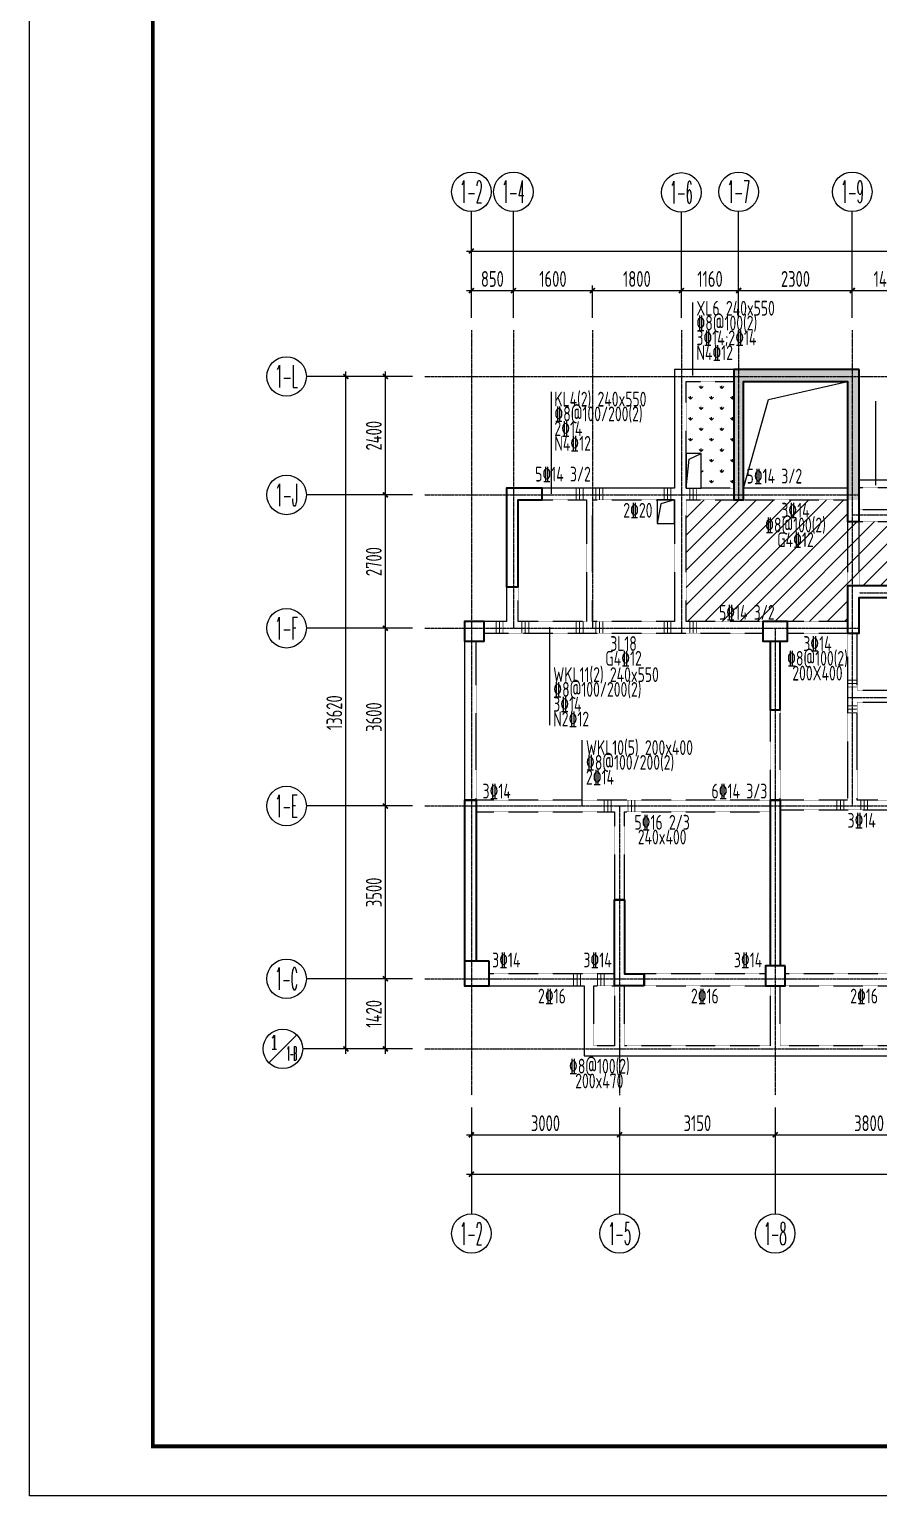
# Model space of a CAD drawing. Header units: millimetres. Extents: x -108786 to 29797, y -10598 to 53433.
# Drawn here: x -108786 to -91595, y -5967 to 23733 of the extents above; entities that cross this region are included whole.
import ezdxf
from ezdxf.enums import TextEntityAlignment as Align

# ---------------------------------------------------------------- set-up
doc = ezdxf.new("R2010")
doc.units = ezdxf.units.MM
doc.header["$MEASUREMENT"] = 0
doc.linetypes.add('CENTER', pattern=[2, 1.25, -0.25, 0.25, -0.25])
doc.linetypes.add('DASHED', pattern=[0.75, 0.5, -0.25])
doc.layers.get('Defpoints').update_dxf_attribs({"color": 1})
for name, color, linetype in [('AXIS', 1, 'CENTER'), ('AXIS_DIM', 3, 'Continuous'), ('AXIS_NUM', 3, 'Continuous'), ('AXIS_TEXT', 255, 'Continuous'), ('BEAM', 4, 'DASHED'), ('BEAM_CON', 4, 'Continuous'), ('COLU', 6, 'Continuous'), ('HATCH', 8, 'Continuous'), ('HOLE', 5, 'Continuous'), ('JQLayer', 7, 'Continuous'), ('STEEL', 6, 'Continuous'), ('WALL', 2, 'Continuous'), ('梁原位标注', 7, 'Continuous')]:
    doc.layers.add(name, color=color, linetype=linetype)
doc.layers.add('Z主楼梁筋(横向)', color=55, linetype='Continuous', lineweight=20)
doc.styles.add('_TCH_AXIS', font='COMPLEX', dxfattribs={"bigfont": 'GBCBIG'})
doc.styles.add('COMPLEX', font='tssdeng.shx', dxfattribs={"bigfont": 'hztxt.shx'})
doc.styles.add('JG-DIM', font='tssdeng.shx', dxfattribs={"width": 0.7, "bigfont": 'hztxt.shx'})
doc.styles.add('TSSD_Rein', font='tssdeng.shx', dxfattribs={"width": 0.7, "bigfont": 'hztxt.shx'})
doc.dimstyles.new('JG_100', dxfattribs={"dimtxt": 320, "dimasz": 100, "dimexe": 100, "dimexo": 250, "dimgap": 75, "dimtad": 1, "dimdec": 0, "dimrnd": 0.5, "dimdsep": 46, "dimtxsty": 'JG-DIM', "dimblk": 'ARCHTICK', "dimcen": 100, "dimdle": 100, "dimclrt": 7, "dimazin": 2, "dimtfac": 1, "dimtdec": 0, "dimtix": 1, "dimtmove": 2, "dimatfit": 3, "dimldrblk": 'JG_DIM', "dimfxl": 1, "dimtolj": 1, "dimtzin": 0, "dimarcsym": 0})

# ---------------------------------------------------------------- blocks, each defined once
blk = doc.blocks.new('_ArchTick')
at = {"color": 0, "const_width": 0.35}
blk.add_lwpolyline([(-0.5, -0.5), (0.5, 0.5)], dxfattribs=at)
blk = doc.blocks.new('*D17')
at = {"layer": 'AXIS_DIM', "color": 0, "lineweight": -2, "transparency": 16777216}
for p, q in [((-1740, -1520), (-1740, 100)), ((-1190, 0), (-1840, 0)), ((-1190, -1420), (-1840, -1420))]:
    blk.add_line(p, q, dxfattribs=at)
at = {"layer": 'Defpoints', "color": 0, "transparency": 16777216}
for p in [(-1740, 0), (-940, 0), (-940, -1420)]:
    blk.add_point(p, dxfattribs=at)
at = {"layer": 'AXIS_DIM', "color": 0, "lineweight": -2, "transparency": 16777216, "xscale": 100, "yscale": 100, "zscale": 100}
for p, rotation in [((-1740, 0), 90), ((-1740, -1420), 270)]:
    blk.add_blockref('_ArchTick', p, dxfattribs=dict(at, rotation=rotation))
at = {"layer": 'AXIS_DIM', "color": 7, "transparency": 16777216, "insert": (-1975, -710), "char_height": 320, "attachment_point": 5, "rotation": 90, "style": 'TSSD_Rein'}
blk.add_mtext('\\A1;1420', dxfattribs=at)
blk = doc.blocks.new('JG_DIM')
blk.add_line((0, 0), (-1, 0))
at = {"linetype": 'ByBlock', "const_width": 0.32}
blk.add_lwpolyline([(-0.53, -0.53), (0.53, 0.53)], dxfattribs=at)
blk = doc.blocks.new('*D18')
at = {"layer": 'AXIS_DIM', "color": 0, "lineweight": -2, "transparency": 16777216}
for p, q in [((-1740, -100), (-1740, 3600)), ((-1190, 3500), (-1840, 3500)), ((-1190, 0), (-1840, 0))]:
    blk.add_line(p, q, dxfattribs=at)
at = {"layer": 'Defpoints', "color": 0, "transparency": 16777216}
for p in [(-1740, 3500), (-940, 3500), (-940, 0)]:
    blk.add_point(p, dxfattribs=at)
at = {"layer": 'AXIS_DIM', "color": 0, "lineweight": -2, "transparency": 16777216, "xscale": 100, "yscale": 100, "zscale": 100}
for p, rotation in [((-1740, 3500), 90), ((-1740, 0), 270)]:
    blk.add_blockref('_ArchTick', p, dxfattribs=dict(at, rotation=rotation))
at = {"layer": 'AXIS_DIM', "color": 7, "transparency": 16777216, "insert": (-1975, 1750), "char_height": 320, "attachment_point": 5, "rotation": 90, "style": 'TSSD_Rein'}
blk.add_mtext('\\A1;3500', dxfattribs=at)
blk = doc.blocks.new('*D19')
at = {"layer": 'AXIS_DIM', "color": 0, "lineweight": -2, "transparency": 16777216}
for p, q in [((-1740, 3400), (-1740, 7200)), ((-1190, 7100), (-1840, 7100)), ((-1190, 3500), (-1840, 3500))]:
    blk.add_line(p, q, dxfattribs=at)
at = {"layer": 'Defpoints', "color": 0, "transparency": 16777216}
for p in [(-1740, 7100), (-940, 7100), (-940, 3500)]:
    blk.add_point(p, dxfattribs=at)
at = {"layer": 'AXIS_DIM', "color": 0, "lineweight": -2, "transparency": 16777216, "xscale": 100, "yscale": 100, "zscale": 100}
for p, rotation in [((-1740, 7100), 90), ((-1740, 3500), 270)]:
    blk.add_blockref('_ArchTick', p, dxfattribs=dict(at, rotation=rotation))
at = {"layer": 'AXIS_DIM', "color": 7, "transparency": 16777216, "insert": (-1975, 5300), "char_height": 320, "attachment_point": 5, "rotation": 90, "style": 'TSSD_Rein'}
blk.add_mtext('\\A1;3600', dxfattribs=at)
blk = doc.blocks.new('*D20')
at = {"layer": 'AXIS_DIM', "color": 0, "lineweight": -2, "transparency": 16777216}
for p, q in [((-1740, 7000), (-1740, 9900)), ((-1190, 9800), (-1840, 9800)), ((-1190, 7100), (-1840, 7100))]:
    blk.add_line(p, q, dxfattribs=at)
at = {"layer": 'Defpoints', "color": 0, "transparency": 16777216}
for p in [(-1740, 9800), (-940, 9800), (-940, 7100)]:
    blk.add_point(p, dxfattribs=at)
at = {"layer": 'AXIS_DIM', "color": 0, "lineweight": -2, "transparency": 16777216, "xscale": 100, "yscale": 100, "zscale": 100}
for p, rotation in [((-1740, 9800), 90), ((-1740, 7100), 270)]:
    blk.add_blockref('_ArchTick', p, dxfattribs=dict(at, rotation=rotation))
at = {"layer": 'AXIS_DIM', "color": 7, "transparency": 16777216, "insert": (-1975, 8450), "char_height": 320, "attachment_point": 5, "rotation": 90, "style": 'TSSD_Rein'}
blk.add_mtext('\\A1;2700', dxfattribs=at)
blk = doc.blocks.new('*D21')
at = {"layer": 'AXIS_DIM', "color": 0, "lineweight": -2, "transparency": 16777216}
for p, q in [((-1190, 12200), (-1840, 12200)), ((-1740, 9700), (-1740, 12300)), ((-1190, 9800), (-1840, 9800))]:
    blk.add_line(p, q, dxfattribs=at)
at = {"layer": 'Defpoints', "color": 0, "transparency": 16777216}
for p in [(-1740, 12200), (-940, 12200), (-940, 9800)]:
    blk.add_point(p, dxfattribs=at)
at = {"layer": 'AXIS_DIM', "color": 0, "lineweight": -2, "transparency": 16777216, "xscale": 100, "yscale": 100, "zscale": 100}
for p, rotation in [((-1740, 12200), 90), ((-1740, 9800), 270)]:
    blk.add_blockref('_ArchTick', p, dxfattribs=dict(at, rotation=rotation))
at = {"layer": 'AXIS_DIM', "color": 7, "transparency": 16777216, "insert": (-1975, 11000), "char_height": 320, "attachment_point": 5, "rotation": 90, "style": 'TSSD_Rein'}
blk.add_mtext('\\A1;2400', dxfattribs=at)
blk = doc.blocks.new('*D22')
at = {"layer": 'AXIS_DIM', "color": 0, "lineweight": -2, "transparency": 16777216}
for p, q in [((-1190, 12200), (-2640, 12200)), ((-2540, -1520), (-2540, 12300)), ((-1190, -1420), (-2640, -1420))]:
    blk.add_line(p, q, dxfattribs=at)
at = {"layer": 'Defpoints', "color": 0, "transparency": 16777216}
for p in [(-2540, 12200), (-940, 12200), (-940, -1420)]:
    blk.add_point(p, dxfattribs=at)
at = {"layer": 'AXIS_DIM', "color": 0, "lineweight": -2, "transparency": 16777216, "xscale": 100, "yscale": 100, "zscale": 100}
for p, rotation in [((-2540, 12200), 90), ((-2540, -1420), 270)]:
    blk.add_blockref('_ArchTick', p, dxfattribs=dict(at, rotation=rotation))
at = {"layer": 'AXIS_DIM', "color": 7, "transparency": 16777216, "insert": (-2775, 5390), "char_height": 320, "attachment_point": 5, "rotation": 90, "style": 'TSSD_Rein'}
blk.add_mtext('\\A1;13620', dxfattribs=at)
blk = doc.blocks.new('*D24')
at = {"layer": 'AXIS_DIM', "color": 0, "lineweight": -2, "transparency": 16777216}
for p, q in [((0, -2610), (0, -4060)), ((27500, -2610), (27500, -4060)), ((-100, -3960), (27600, -3960))]:
    blk.add_line(p, q, dxfattribs=at)
at = {"layer": 'Defpoints', "color": 0, "transparency": 16777216}
for p in [(0, -2360), (27500, -2360), (27500, -3960)]:
    blk.add_point(p, dxfattribs=at)
at = {"layer": 'AXIS_DIM', "color": 0, "lineweight": -2, "transparency": 16777216, "xscale": 100, "yscale": 100, "zscale": 100, "rotation": 180}
blk.add_blockref('_ArchTick', (0, -3960), dxfattribs=at)
at = {"layer": 'AXIS_DIM', "color": 0, "lineweight": -2, "transparency": 16777216, "xscale": 100, "yscale": 100, "zscale": 100}
blk.add_blockref('_ArchTick', (27500, -3960), dxfattribs=at)
at = {"layer": 'AXIS_DIM', "color": 7, "transparency": 16777216, "insert": (13750, -3725), "char_height": 320, "attachment_point": 5, "style": 'TSSD_Rein'}
blk.add_mtext('\\A1;27500', dxfattribs=at)
blk = doc.blocks.new('*D25')
at = {"layer": 'AXIS_DIM', "color": 0, "lineweight": -2, "transparency": 16777216}
for p, q in [((0, -2610), (0, -3260)), ((3000, -2610), (3000, -3260)), ((-100, -3160), (3100, -3160))]:
    blk.add_line(p, q, dxfattribs=at)
at = {"layer": 'Defpoints', "color": 0, "transparency": 16777216}
for p in [(0, -2360), (3000, -2360), (3000, -3160)]:
    blk.add_point(p, dxfattribs=at)
at = {"layer": 'AXIS_DIM', "color": 0, "lineweight": -2, "transparency": 16777216, "xscale": 100, "yscale": 100, "zscale": 100, "rotation": 180}
blk.add_blockref('_ArchTick', (0, -3160), dxfattribs=at)
at = {"layer": 'AXIS_DIM', "color": 0, "lineweight": -2, "transparency": 16777216, "xscale": 100, "yscale": 100, "zscale": 100}
blk.add_blockref('_ArchTick', (3000, -3160), dxfattribs=at)
at = {"layer": 'AXIS_DIM', "color": 7, "transparency": 16777216, "insert": (1500, -2925), "char_height": 320, "attachment_point": 5, "style": 'TSSD_Rein'}
blk.add_mtext('\\A1;3000', dxfattribs=at)
blk = doc.blocks.new('*D26')
at = {"layer": 'AXIS_DIM', "color": 0, "lineweight": -2, "transparency": 16777216}
for p, q in [((3000, -2610), (3000, -3260)), ((6150, -2610), (6150, -3260)), ((2900, -3160), (6250, -3160))]:
    blk.add_line(p, q, dxfattribs=at)
at = {"layer": 'Defpoints', "color": 0, "transparency": 16777216}
for p in [(3000, -2360), (6150, -2360), (6150, -3160)]:
    blk.add_point(p, dxfattribs=at)
at = {"layer": 'AXIS_DIM', "color": 0, "lineweight": -2, "transparency": 16777216, "xscale": 100, "yscale": 100, "zscale": 100, "rotation": 180}
blk.add_blockref('_ArchTick', (3000, -3160), dxfattribs=at)
at = {"layer": 'AXIS_DIM', "color": 0, "lineweight": -2, "transparency": 16777216, "xscale": 100, "yscale": 100, "zscale": 100}
blk.add_blockref('_ArchTick', (6150, -3160), dxfattribs=at)
at = {"layer": 'AXIS_DIM', "color": 7, "transparency": 16777216, "insert": (4575, -2925), "char_height": 320, "attachment_point": 5, "style": 'TSSD_Rein'}
blk.add_mtext('\\A1;3150', dxfattribs=at)
blk = doc.blocks.new('*D27')
at = {"layer": 'AXIS_DIM', "color": 0, "lineweight": -2, "transparency": 16777216}
for p, q in [((6150, -2610), (6150, -3260)), ((9950, -2610), (9950, -3260)), ((6050, -3160), (10050, -3160))]:
    blk.add_line(p, q, dxfattribs=at)
at = {"layer": 'Defpoints', "color": 0, "transparency": 16777216}
for p in [(6150, -2360), (9950, -2360), (9950, -3160)]:
    blk.add_point(p, dxfattribs=at)
at = {"layer": 'AXIS_DIM', "color": 0, "lineweight": -2, "transparency": 16777216, "xscale": 100, "yscale": 100, "zscale": 100, "rotation": 180}
blk.add_blockref('_ArchTick', (6150, -3160), dxfattribs=at)
at = {"layer": 'AXIS_DIM', "color": 0, "lineweight": -2, "transparency": 16777216, "xscale": 100, "yscale": 100, "zscale": 100}
blk.add_blockref('_ArchTick', (9950, -3160), dxfattribs=at)
at = {"layer": 'AXIS_DIM', "color": 7, "transparency": 16777216, "insert": (8050, -2925), "char_height": 320, "attachment_point": 5, "style": 'TSSD_Rein'}
blk.add_mtext('\\A1;3800', dxfattribs=at)
blk = doc.blocks.new('*D33')
at = {"layer": 'AXIS_DIM', "color": 0, "lineweight": -2, "transparency": 16777216}
for p, q in [((-100, 14740), (27600, 14740)), ((0, 13390), (0, 14840)), ((27500, 13390), (27500, 14840))]:
    blk.add_line(p, q, dxfattribs=at)
at = {"layer": 'Defpoints', "color": 0, "transparency": 16777216}
for p in [(27500, 14740), (0, 13140), (27500, 13140)]:
    blk.add_point(p, dxfattribs=at)
at = {"layer": 'AXIS_DIM', "color": 0, "lineweight": -2, "transparency": 16777216, "xscale": 100, "yscale": 100, "zscale": 100, "rotation": 180}
blk.add_blockref('_ArchTick', (0, 14740), dxfattribs=at)
at = {"layer": 'AXIS_DIM', "color": 0, "lineweight": -2, "transparency": 16777216, "xscale": 100, "yscale": 100, "zscale": 100}
blk.add_blockref('_ArchTick', (27500, 14740), dxfattribs=at)
at = {"layer": 'AXIS_DIM', "color": 7, "transparency": 16777216, "insert": (13750, 14975), "char_height": 320, "attachment_point": 5, "style": 'TSSD_Rein'}
blk.add_mtext('\\A1;27500', dxfattribs=at)
blk = doc.blocks.new('*D40')
at = {"layer": 'AXIS_DIM', "color": 0, "lineweight": -2, "transparency": 16777216}
for p, q in [((0, 13390), (0, 14040)), ((850, 13390), (850, 14040)), ((-100, 13940), (950, 13940))]:
    blk.add_line(p, q, dxfattribs=at)
at = {"layer": 'Defpoints', "color": 0, "transparency": 16777216}
for p in [(850, 13940), (0, 13140), (850, 13140)]:
    blk.add_point(p, dxfattribs=at)
at = {"layer": 'AXIS_DIM', "color": 0, "lineweight": -2, "transparency": 16777216, "xscale": 100, "yscale": 100, "zscale": 100, "rotation": 180}
blk.add_blockref('_ArchTick', (0, 13940), dxfattribs=at)
at = {"layer": 'AXIS_DIM', "color": 0, "lineweight": -2, "transparency": 16777216, "xscale": 100, "yscale": 100, "zscale": 100}
blk.add_blockref('_ArchTick', (850, 13940), dxfattribs=at)
at = {"layer": 'AXIS_DIM', "color": 7, "transparency": 16777216, "insert": (425, 14175), "char_height": 320, "attachment_point": 5, "style": 'TSSD_Rein'}
blk.add_mtext('\\A1;850', dxfattribs=at)
blk = doc.blocks.new('*D41')
at = {"layer": 'AXIS_DIM', "color": 0, "lineweight": -2, "transparency": 16777216}
for p, q in [((2450, 13390), (2450, 14040)), ((4250, 13390), (4250, 14040)), ((2350, 13940), (4350, 13940))]:
    blk.add_line(p, q, dxfattribs=at)
at = {"layer": 'Defpoints', "color": 0, "transparency": 16777216}
for p in [(4250, 13940), (2450, 13140), (4250, 13140)]:
    blk.add_point(p, dxfattribs=at)
at = {"layer": 'AXIS_DIM', "color": 0, "lineweight": -2, "transparency": 16777216, "xscale": 100, "yscale": 100, "zscale": 100, "rotation": 180}
blk.add_blockref('_ArchTick', (2450, 13940), dxfattribs=at)
at = {"layer": 'AXIS_DIM', "color": 0, "lineweight": -2, "transparency": 16777216, "xscale": 100, "yscale": 100, "zscale": 100}
blk.add_blockref('_ArchTick', (4250, 13940), dxfattribs=at)
at = {"layer": 'AXIS_DIM', "color": 7, "transparency": 16777216, "insert": (3350, 14175), "char_height": 320, "attachment_point": 5, "style": 'TSSD_Rein'}
blk.add_mtext('\\A1;1800', dxfattribs=at)
blk = doc.blocks.new('*D42')
at = {"layer": 'AXIS_DIM', "color": 0, "lineweight": -2, "transparency": 16777216}
for p, q in [((4250, 13390), (4250, 14040)), ((5410, 13390), (5410, 14040)), ((4150, 13940), (5510, 13940))]:
    blk.add_line(p, q, dxfattribs=at)
at = {"layer": 'Defpoints', "color": 0, "transparency": 16777216}
for p in [(5410, 13940), (4250, 13140), (5410, 13140)]:
    blk.add_point(p, dxfattribs=at)
at = {"layer": 'AXIS_DIM', "color": 0, "lineweight": -2, "transparency": 16777216, "xscale": 100, "yscale": 100, "zscale": 100, "rotation": 180}
blk.add_blockref('_ArchTick', (4250, 13940), dxfattribs=at)
at = {"layer": 'AXIS_DIM', "color": 0, "lineweight": -2, "transparency": 16777216, "xscale": 100, "yscale": 100, "zscale": 100}
blk.add_blockref('_ArchTick', (5410, 13940), dxfattribs=at)
at = {"layer": 'AXIS_DIM', "color": 7, "transparency": 16777216, "insert": (4830, 14175), "char_height": 320, "attachment_point": 5, "style": 'TSSD_Rein'}
blk.add_mtext('\\A1;1160', dxfattribs=at)
blk = doc.blocks.new('*D43')
at = {"layer": 'AXIS_DIM', "color": 0, "lineweight": -2, "transparency": 16777216}
for p, q in [((5410, 13390), (5410, 14040)), ((7710, 13390), (7710, 14040)), ((5310, 13940), (7810, 13940))]:
    blk.add_line(p, q, dxfattribs=at)
at = {"layer": 'Defpoints', "color": 0, "transparency": 16777216}
for p in [(7710, 13940), (5410, 13140), (7710, 13140)]:
    blk.add_point(p, dxfattribs=at)
at = {"layer": 'AXIS_DIM', "color": 0, "lineweight": -2, "transparency": 16777216, "xscale": 100, "yscale": 100, "zscale": 100, "rotation": 180}
blk.add_blockref('_ArchTick', (5410, 13940), dxfattribs=at)
at = {"layer": 'AXIS_DIM', "color": 0, "lineweight": -2, "transparency": 16777216, "xscale": 100, "yscale": 100, "zscale": 100}
blk.add_blockref('_ArchTick', (7710, 13940), dxfattribs=at)
at = {"layer": 'AXIS_DIM', "color": 7, "transparency": 16777216, "insert": (6560, 14175), "char_height": 320, "attachment_point": 5, "style": 'TSSD_Rein'}
blk.add_mtext('\\A1;2300', dxfattribs=at)
blk = doc.blocks.new('*D44')
at = {"layer": 'AXIS_DIM', "color": 0, "lineweight": -2, "transparency": 16777216}
for p, q in [((7710, 13390), (7710, 14040)), ((9150, 13390), (9150, 14040)), ((7610, 13940), (9250, 13940))]:
    blk.add_line(p, q, dxfattribs=at)
at = {"layer": 'Defpoints', "color": 0, "transparency": 16777216}
for p in [(9150, 13940), (7710, 13140), (9150, 13140)]:
    blk.add_point(p, dxfattribs=at)
at = {"layer": 'AXIS_DIM', "color": 0, "lineweight": -2, "transparency": 16777216, "xscale": 100, "yscale": 100, "zscale": 100, "rotation": 180}
blk.add_blockref('_ArchTick', (7710, 13940), dxfattribs=at)
at = {"layer": 'AXIS_DIM', "color": 0, "lineweight": -2, "transparency": 16777216, "xscale": 100, "yscale": 100, "zscale": 100}
blk.add_blockref('_ArchTick', (9150, 13940), dxfattribs=at)
at = {"layer": 'AXIS_DIM', "color": 7, "transparency": 16777216, "insert": (8430, 14175), "char_height": 320, "attachment_point": 5, "style": 'TSSD_Rein'}
blk.add_mtext('\\A1;1440', dxfattribs=at)
blk = doc.blocks.new('*D54')
at = {"layer": 'AXIS_DIM', "color": 0, "lineweight": -2, "transparency": 16777216}
for p, q in [((850, 13390), (850, 14040)), ((2450, 13390), (2450, 14040)), ((750, 13940), (2550, 13940))]:
    blk.add_line(p, q, dxfattribs=at)
at = {"layer": 'Defpoints', "color": 0, "transparency": 16777216}
for p in [(2450, 13940), (850, 13140), (2450, 13140)]:
    blk.add_point(p, dxfattribs=at)
at = {"layer": 'AXIS_DIM', "color": 0, "lineweight": -2, "transparency": 16777216, "xscale": 100, "yscale": 100, "zscale": 100, "rotation": 180}
blk.add_blockref('_ArchTick', (850, 13940), dxfattribs=at)
at = {"layer": 'AXIS_DIM', "color": 0, "lineweight": -2, "transparency": 16777216, "xscale": 100, "yscale": 100, "zscale": 100}
blk.add_blockref('_ArchTick', (2450, 13940), dxfattribs=at)
at = {"layer": 'AXIS_DIM', "color": 7, "transparency": 16777216, "insert": (1650, 14175), "char_height": 320, "attachment_point": 5, "style": 'TSSD_Rein'}
blk.add_mtext('\\A1;1600', dxfattribs=at)
blk = doc.blocks.new('_AXISO')
blk.add_circle((0, 0), 0.5)
at = {"layer": 'AXIS_TEXT', "style": 'COMPLEX', "width": 1.041667}
blk.add_attdef('A', text='', height=0.56, dxfattribs=at).set_placement((-0.25, -0.28), (0.25, -0.28), align=Align.FIT)
blk = doc.blocks.new('A1+0(841x594)-TK_STYLE_a-TK_HQ_a-62ba77e7', base_point=(10, -10))
at = {"layer": 'JQLayer', "color": 7, "linetype": 'Continuous'}
blk.add_lwpolyline([(-831, -10), (-831, 584), (10, 584), (10, -10)], close=True, dxfattribs=at)
at = {"layer": 'JQLayer', "color": 7, "linetype": 'Continuous', "const_width": 0.8}
blk.add_lwpolyline([(-806, 0), (-806, 574), (0, 574), (0, 0)], close=True, dxfattribs=at)
blk = doc.blocks.new('ZW-标准层')
at = {"layer": 'AXIS', "ltscale": 0.7}
for p, q in [((0, 13140), (0, -2360)), ((850, 13140), (850, 7100)), ((850, 13140), (850, 7100)), ((4250, 13140), (4250, 7000)), ((4250, 13140), (4250, 7000)), ((5410, 13140), (5410, 9700)), ((7710, 13140), (7710, 3500)), ((-940, 12200), (28440, 12200)), ((-940, 9800), (7850, 9800)), ((7710, 9400), (19250, 9400)), ((7850, 7820), (28440, 7820)), ((-940, 7100), (7850, 7100)), ((-940, 7100), (7850, 7100)), ((6150, 7100), (6150, -2360)), ((6150, 7100), (6150, -2360)), ((7610, 5700), (19950, 5700)), ((-940, 3500), (100, 3500)), ((-940, 3500), (21450, 3500)), ((3000, 3500), (3000, -2360)), ((-940, 0), (24500, 0)), ((-940, -1420), (28440, -1420))]:
    blk.add_line(p, q, dxfattribs=at)
blk.add_lwpolyline([(2450, 13140), (2450, 7100)], dxfattribs=at)
at = {"layer": 'AXIS_NUM'}
for p, q in [((0, 13440), (0, 15540)), ((850, 13440), (850, 15540)), ((4250, 13440), (4250, 15540)), ((5410, 13440), (5410, 15540)), ((7710, 13440), (7710, 15540)), ((-1240, 12200), (-3340, 12200)), ((-1240, 9800), (-3340, 9800)), ((-1240, 7100), (-3340, 7100)), ((-1240, 3500), (-3340, 3500)), ((-1240, 0), (-3340, 0)), ((-4097.8, -1702.8), (-3532.2, -1137.2)), ((-1315, -1420), (-3415, -1420)), ((0, -2660), (0, -4760)), ((3000, -2660), (3000, -4760)), ((6150, -2660), (6150, -4760))]:
    blk.add_line(p, q, dxfattribs=at)
blk.add_circle((-3815, -1420), 400, dxfattribs=at)
ref = blk.add_blockref('_AXISO', (0, 15940), dxfattribs=dict(at, xscale=800, yscale=800, zscale=800))
ref.add_attrib('A', '1-2', dxfattribs={"layer": 'AXIS_TEXT', "height": 452.55, "style": '_TCH_AXIS', "width": 0.381818}).set_placement((-226.3, 15713.7), (226.3, 15713.7), align=Align.FIT)
ref = blk.add_blockref('_AXISO', (850, 15940), dxfattribs=dict(at, xscale=800, yscale=800, zscale=800))
ref.add_attrib('A', '1-4', dxfattribs={"layer": 'AXIS_TEXT', "height": 452.55, "style": '_TCH_AXIS', "width": 0.368421}).set_placement((623.7, 15713.7), (1076.3, 15713.7), align=Align.FIT)
ref = blk.add_blockref('_AXISO', (5410, 15940), dxfattribs=dict(at, xscale=800, yscale=800, zscale=800))
ref.add_attrib('A', '1-7', dxfattribs={"layer": 'AXIS_TEXT', "height": 452.55, "style": '_TCH_AXIS', "width": 0.381818}).set_placement((5183.7, 15713.7), (5636.3, 15713.7), align=Align.FIT)
ref = blk.add_blockref('_AXISO', (7710, 15940), dxfattribs=dict(at, xscale=800, yscale=800, zscale=800))
ref.add_attrib('A', '1-9', dxfattribs={"layer": 'AXIS_TEXT', "height": 452.55, "style": '_TCH_AXIS', "width": 0.381818}).set_placement((7483.7, 15713.7), (7936.3, 15713.7), align=Align.FIT)
ref = blk.add_blockref('_AXISO', (4250, 15928), dxfattribs=dict(at, xscale=800, yscale=800, zscale=800))
ref.add_attrib('A', '1-6', dxfattribs={"layer": 'AXIS_TEXT', "height": 452.55, "style": '_TCH_AXIS', "width": 0.381818}).set_placement((4023.7, 15701.7), (4476.3, 15701.7), align=Align.FIT)
ref = blk.add_blockref('_AXISO', (-3740, 12200), dxfattribs=dict(at, xscale=800, yscale=800, zscale=800))
ref.add_attrib('A', '1-L', dxfattribs={"layer": 'AXIS_TEXT', "height": 452.55, "style": '_TCH_AXIS', "width": 0.375}).set_placement((-3966.3, 11973.7), (-3513.7, 11973.7), align=Align.FIT)
ref = blk.add_blockref('_AXISO', (-3740, 9800), dxfattribs=dict(at, xscale=800, yscale=800, zscale=800))
ref.add_attrib('A', '1-J', dxfattribs={"layer": 'AXIS_TEXT', "height": 452.55, "style": '_TCH_AXIS', "width": 0.403846}).set_placement((-3966.3, 9573.7), (-3513.7, 9573.7), align=Align.FIT)
ref = blk.add_blockref('_AXISO', (-3740, 7100), dxfattribs=dict(at, xscale=800, yscale=800, zscale=800))
ref.add_attrib('A', '1-F', dxfattribs={"layer": 'AXIS_TEXT', "height": 452.55, "style": '_TCH_AXIS', "width": 0.368421}).set_placement((-3966.3, 6873.7), (-3513.7, 6873.7), align=Align.FIT)
ref = blk.add_blockref('_AXISO', (-3740, 3500), dxfattribs=dict(at, xscale=800, yscale=800, zscale=800))
ref.add_attrib('A', '1-E', dxfattribs={"layer": 'AXIS_TEXT', "height": 452.55, "style": '_TCH_AXIS', "width": 0.368421}).set_placement((-3966.3, 3273.7), (-3513.7, 3273.7), align=Align.FIT)
ref = blk.add_blockref('_AXISO', (-3740, 0), dxfattribs=dict(at, xscale=800, yscale=800, zscale=800))
ref.add_attrib('A', '1-C', dxfattribs={"layer": 'AXIS_TEXT', "height": 452.55, "style": '_TCH_AXIS', "width": 0.375}).set_placement((-3966.3, -226.3), (-3513.7, -226.3), align=Align.FIT)
ref = blk.add_blockref('_AXISO', (0, -5160), dxfattribs=dict(at, xscale=800, yscale=800, zscale=800))
ref.add_attrib('A', '1-2', dxfattribs={"layer": 'AXIS_TEXT', "height": 452.55, "style": '_TCH_AXIS', "width": 0.381818}).set_placement((-226.3, -5386.3), (226.3, -5386.3), align=Align.FIT)
ref = blk.add_blockref('_AXISO', (3000, -5160), dxfattribs=dict(at, xscale=800, yscale=800, zscale=800))
ref.add_attrib('A', '1-5', dxfattribs={"layer": 'AXIS_TEXT', "height": 452.55, "style": '_TCH_AXIS', "width": 0.381818}).set_placement((2773.7, -5386.3), (3226.3, -5386.3), align=Align.FIT)
ref = blk.add_blockref('_AXISO', (6150, -5160), dxfattribs=dict(at, xscale=800, yscale=800, zscale=800))
ref.add_attrib('A', '1-8', dxfattribs={"layer": 'AXIS_TEXT', "height": 452.55, "style": '_TCH_AXIS', "width": 0.381818}).set_placement((5923.7, -5386.3), (6376.3, -5386.3), align=Align.FIT)
at = {"layer": 'AXIS_TEXT', "style": '_TCH_AXIS'}
for s, height, width, p, p2 in [('1', 286.2, 1.630466, (-4095, -1427.2), (-3895, -1427.2)), ('1-B', 286.22, 0.253003, (-3735, -1656.1), (-3535, -1656.1))]:
    blk.add_text(s, height=height, rotation=360, dxfattribs=dict(at, width=width)).set_placement(p, p2, align=Align.FIT)
at = {"layer": 'AXIS_DIM'}
for p1, p2, distance, picture, middle in [((0, 13140), (27500, 13140), 1600, '*D33', (13750, 14975)), ((0, 13140), (850, 13140), 800, '*D40', (425, 14175)), ((850, 13140), (2450, 13140), 800, '*D54', (1650, 14175)), ((2450, 13140), (4250, 13140), 800, '*D41', (3350, 14175)), ((4250, 13140), (5410, 13140), 800, '*D42', (4830, 14175)), ((5410, 13140), (7710, 13140), 800, '*D43', (6560, 14175)), ((7710, 13140), (9150, 13140), 800, '*D44', (8430, 14175)), ((-940, -1420), (-940, 12200), 1600, '*D22', (-2775, 5390)), ((-940, 9800), (-940, 12200), 800, '*D21', (-1975, 11000)), ((-940, 7100), (-940, 9800), 800, '*D20', (-1975, 8450)), ((-940, 3500), (-940, 7100), 800, '*D19', (-1975, 5300)), ((-940, 0), (-940, 3500), 800, '*D18', (-1975, 1750)), ((-940, -1420), (-940, 0), 800, '*D17', (-1975, -710)), ((0, -2360), (27500, -2360), -1600, '*D24', (13750, -3725)), ((0, -2360), (3000, -2360), -800, '*D25', (1500, -2925)), ((3000, -2360), (6150, -2360), -800, '*D26', (4575, -2925)), ((6150, -2360), (9950, -2360), -800, '*D27', (8050, -2925))]:
    dim = blk.add_aligned_dim(p1=p1, p2=p2, distance=distance, dimstyle='JG_100', override={"dimtxsty": 'TSSD_Rein'}, dxfattribs=at)
    dim.commit()
    dim.dimension.update_dxf_attribs({"geometry": picture, "text_midpoint": middle})
blk = doc.blocks.new('L-WMC')
at = {"layer": 'HATCH'}
h = blk.add_hatch(color=256, dxfattribs=at)
h.dxf.hatch_style = 1
h.paths.add_polyline_path([(5310, 11120), (5510, 11120), (5510, 13520), (7610, 13520), (7610, 11120), (7850, 11120), (7850, 13760), (5310, 13760)])
h = blk.add_hatch(dxfattribs=at)
h.set_pattern_fill('GRASS', color=256, scale=300)
h.set_pattern_definition([(90, (-2127415.46, -81124.53), (-212.132034, 212.132034), [56.25, -368.01407]), (45, (-2127415.46, -81124.53), (-212.132034, 212.132034), [56.25, -243.75]), (135, (-2127415.46, -81124.53), (-212.132034, -212.132034), [56.25, -243.75])])
h.paths.add_polyline_path([(4650, 12060), (4650, 11360), (5310, 11360), (5310, 13520), (4350, 13520), (4350, 12060)])
h = blk.add_hatch(dxfattribs=at)
h.set_pattern_fill('ANSI31', color=256, scale=2000)
h.set_pattern_definition([(45, (-2038926.13, -154050.58), (-176.776695, 176.776695), [])])
h.paths.add_polyline_path([(7610, 10680), (19350, 10680), (19350, 11120), (23050, 11120), (23050, 9380), (7610, 9380), (7610, 8660), (4350, 8660), (4350, 11120), (7610, 11120)])
at = {"layer": 'BEAM', "ltscale": 0.5}
for p, q in [((4350, 11360), (4350, 13520)), ((4350, 13520), (5310, 13520)), ((5310, 11360), (4350, 11360)), ((7850, 11370), (10610, 11370)), ((1430, 11120), (2330, 11120)), ((2330, 11120), (2330, 8660)), ((2450, 11120), (4110, 11120)), ((2450, 8660), (2450, 11120)), ((4110, 11120), (4110, 8660)), ((4350, 11120), (5310, 11120)), ((4350, 8660), (4350, 11120)), ((5510, 11120), (7610, 11120)), ((10610, 10920), (7850, 10920)), ((7610, 10680), (7610, 9380)), ((7850, 10680), (10610, 10680)), ((7850, 9380), (7850, 10680)), ((950, 8660), (950, 9360)), ((2330, 8660), (950, 8660)), ((4110, 8660), (2450, 8660)), ((5900, 8660), (4350, 8660)), ((7610, 8660), (6400, 8660)), ((260, 8420), (5900, 8420)), ((6400, 8420), (7610, 8420)), ((7610, 8420), (7610, 5040)), ((7810, 7260), (7810, 8420)), ((100, 5040), (100, 8260)), ((9050, 7260), (7810, 7260)), ((6050, 6870), (6050, 5040)), ((6250, 5040), (6250, 6870)), ((7810, 5040), (7810, 7020)), ((7810, 7020), (9850, 7020)), ((6050, 5040), (100, 5040)), ((100, 4800), (2900, 4800)), ((2900, 4800), (2900, 3020)), ((3100, 4800), (6050, 4800)), ((3100, 3020), (3100, 4800)), ((7610, 5040), (6250, 5040)), ((6250, 4840), (9550, 4840)), ((9550, 5040), (7810, 5040)), ((2900, 1520), (360, 1520)), ((5950, 1520), (3500, 1520)), ((9550, 1520), (6350, 1520)), ((2480, 1280), (2900, 1280)), ((2480, 60), (2480, 1280)), ((2900, 1280), (2900, 60)), ((3100, 60), (3100, 1280)), ((3500, 1280), (5950, 1280)), ((6050, 1280), (6050, 60)), ((6250, 60), (6250, 1280)), ((6350, 1280), (9150, 1280)), ((2900, 60), (2480, 60)), ((6050, 60), (3100, 60)), ((9150, 60), (6250, 60))]:
    blk.add_line(p, q, dxfattribs=at)
at = {"layer": 'BEAM_CON', "lineweight": 18}
for p, q in [((4110, 13760), (4110, 11360)), ((5310, 13760), (4110, 13760)), ((4110, 11360), (1430, 11360)), ((7610, 11360), (5510, 11360)), ((10610, 11520), (7850, 11520)), ((710, 9360), (710, 8660)), ((710, 8660), (260, 8660)), ((-140, 8260), (-140, 5040)), ((360, 1280), (2280, 1280)), ((2280, 1280), (2280, -140)), ((2280, -140), (6150, -140)), ((6150, -140), (9350, -140))]:
    blk.add_line(p, q, dxfattribs=at)
at = {"layer": 'COLU', "lineweight": 35}
for points in [[(260, 8660), (-140, 8660), (-140, 8260), (260, 8260)], [(6400, 8660), (5900, 8660), (5900, 8260), (6400, 8260)], [(360, 1780), (-140, 1780), (-140, 1280), (360, 1280)], [(6350, 1680), (5950, 1680), (5950, 1280), (6350, 1280)]]:
    blk.add_lwpolyline(points, close=True, dxfattribs=at)
at = {"layer": 'HOLE', "lineweight": 18}
for points in [[(5510, 11360), (6014, 13156), (7610, 13520)], [(4350, 11360), (4408, 11945), (4650, 12060)]]:
    blk.add_lwpolyline(points, dxfattribs=at)
blk.add_lwpolyline([(4350, 11360), (4650, 11360), (4650, 12060), (4350, 12060)], close=True, dxfattribs=at)
at = {"layer": 'HOLE'}
blk.add_lwpolyline([(3760, 11120), (3760, 10640), (4110, 10640), (4110, 11120), (3760, 11120), (4110, 11120), (3834, 11041), (3760, 10640)], dxfattribs=at)
at = {"layer": 'WALL', "lineweight": 35}
for points in [[(7850, 13760), (5310, 13760), (5310, 11120), (5510, 11120), (5510, 13520), (7610, 13520), (7610, 10680), (7850, 10680)], [(1430, 11120), (1430, 11360), (710, 11360), (710, 9360), (950, 9360), (950, 11120)], [(3500, 1280), (2900, 1280), (2900, 3020), (3100, 3020), (3100, 1520), (3500, 1520)]]:
    blk.add_lwpolyline(points, close=True, dxfattribs=at)
for points in [[(1430, 11120), (1430, 11360)], [(5310, 11120), (5510, 11120)], [(7610, 10680), (7850, 10680)], [(710, 9360), (950, 9360)], [(9290, 9380), (7610, 9380), (7610, 8420), (7850, 8420), (7850, 9140), (9290, 9140)], [(7610, 8420), (7850, 8420)], [(6050, 8260), (6050, 6870), (6250, 6870), (6250, 8260)], [(6050, 6870), (6250, 6870)], [(-140, 5040), (-140, 1780)], [(100, 5040), (-140, 5040), (100, 5040), (100, 1780)], [(6050, 5040), (6050, 1680)], [(6250, 5040), (6050, 5040), (6250, 5040), (6250, 1680)], [(3100, 3020), (2900, 3020)], [(3500, 1280), (3500, 1520)]]:
    blk.add_lwpolyline(points, dxfattribs=at)
at = {"layer": 'AXIS'}
blk.add_blockref('ZW-标准层', (0, 1420), dxfattribs=at)

msp = doc.modelspace()

# ---------------------------------------------------------------- linework, layer by layer
at = {"layer": 'STEEL', "const_width": 20}
for points in [[(-97718.9, 14202.1), (-97718.9, 14442.1)], [(-97648.9, 14202.1), (-97648.9, 14442.1)], [(-97578.9, 14202.1), (-97578.9, 14442.1)], [(-97318.9, 14202.1), (-97318.9, 14442.1)], [(-97248.9, 14202.1), (-97248.9, 14442.1)], [(-97178.9, 14202.1), (-97178.9, 14442.1)], [(-95938.9, 14202.1), (-95938.9, 14442.1)], [(-95868.9, 14202.1), (-95868.9, 14442.1)], [(-95798.9, 14202.1), (-95798.9, 14442.1)], [(-95418.9, 14202.1), (-95418.9, 14442.1)], [(-95348.9, 14202.1), (-95348.9, 14442.1)], [(-95278.9, 14202.1), (-95278.9, 14442.1)], [(-99338.9, 11502.1), (-99338.9, 11742.1)], [(-99268.9, 11502.1), (-99268.9, 11742.1)], [(-99198.9, 11502.1), (-99198.9, 11742.1)], [(-98818.9, 11502.1), (-98818.9, 11742.1)], [(-98748.9, 11502.1), (-98748.9, 11742.1)], [(-98678.9, 11502.1), (-98678.9, 11742.1)], [(-97718.9, 11502.1), (-97718.9, 11742.1)], [(-97648.9, 11502.1), (-97648.9, 11742.1)], [(-97578.9, 11502.1), (-97578.9, 11742.1)], [(-97318.9, 11502.1), (-97318.9, 11742.1)], [(-97248.9, 11502.1), (-97248.9, 11742.1)], [(-97178.9, 11502.1), (-97178.9, 11742.1)], [(-95938.9, 11502.1), (-95938.9, 11742.1)], [(-95868.9, 11502.1), (-95868.9, 11742.1)], [(-95798.9, 11502.1), (-95798.9, 11742.1)], [(-95418.9, 11502.1), (-95418.9, 11742.1)], [(-95348.9, 11502.1), (-95348.9, 11742.1)], [(-95278.9, 11502.1), (-95278.9, 11742.1)], [(-92028.9, 10552.1), (-92228.9, 10552.1)], [(-92028.9, 10482.1), (-92228.9, 10482.1)], [(-92028.9, 10412.1), (-92228.9, 10412.1)], [(-92028.9, 10032.1), (-92228.9, 10032.1)], [(-92028.9, 9962.1), (-92228.9, 9962.1)], [(-92028.9, 9892.1), (-92228.9, 9892.1)], [(-97148.9, 7882.1), (-97148.9, 8122.1)], [(-97078.9, 7882.1), (-97078.9, 8122.1)], [(-97008.9, 7882.1), (-97008.9, 8122.1)], [(-96668.9, 7882.1), (-96668.9, 8122.1)], [(-96598.9, 7882.1), (-96598.9, 8122.1)], [(-96528.9, 7882.1), (-96528.9, 8122.1)], [(-92438.9, 7922.1), (-92438.9, 8122.1)], [(-92368.9, 7922.1), (-92368.9, 8122.1)], [(-92298.9, 7922.1), (-92298.9, 8122.1)], [(-91958.9, 7922.1), (-91958.9, 8122.1)], [(-91888.9, 7922.1), (-91888.9, 8122.1)], [(-91818.9, 7922.1), (-91818.9, 8122.1)], [(-97768.9, 4362.1), (-97768.9, 4602.1)], [(-97698.9, 4362.1), (-97698.9, 4602.1)], [(-97628.9, 4362.1), (-97628.9, 4602.1)], [(-97288.9, 4362.1), (-97288.9, 4602.1)], [(-97218.9, 4362.1), (-97218.9, 4602.1)], [(-97148.9, 4362.1), (-97148.9, 4602.1)]]:
    msp.add_lwpolyline(points, dxfattribs=at)
at = {"layer": 'Z主楼梁筋(横向)', "linetype": 'Continuous'}
for p, q in [((-95358.9, 16722.1), (-95358.9, 18199.5)), ((-98219, 14322.1), (-98219, 16392.9)), ((-91653.2, 14502.1), (-91653.2, 16199.3)), ((-98257, 11622.1), (-98257, 9636.4)), ((-97594.5, 8002.1), (-97594.5, 9335.3))]:
    msp.add_line(p, q, dxfattribs=at)

# ---------------------------------------------------------------- block references
at = {"layer": 'BEAM', "xscale": 100, "yscale": 100}
msp.add_blockref('A1+0(841x594)-TK_STYLE_a-TK_HQ_a-62ba77e7', (-24686.5, -5967), dxfattribs=at)
at = {"layer": 'BEAM'}
msp.add_blockref('L-WMC', (-99838.9, 3082.1), dxfattribs=at)

# ---------------------------------------------------------------- texts
at = {"layer": 'Z主楼梁筋(横向)', "linetype": 'Continuous', "style": 'TSSD_Rein', "width": 0.7}
for s, p in [('XL6 240x550', (-95283.9, 17934.1)), ('%%1328@100(2)', (-95283.9, 17634.1)), ('3%%13214;2%%13214', (-95283.9, 17334.1)), ('N4%%13212', (-95283.9, 17034.1)), ('WKL11(2) 240x550', (-98182, 10513.3)), ('%%1328@100/200(2)', (-98182, 10213.3)), ('3%%13214', (-98182, 9913.3)), ('N2%%13212', (-98182, 9613.3)), ('WKL10(5) 200x400', (-97519.5, 9035.3)), ('%%1328@100/200(2)', (-97519.5, 8735.3)), ('2%%13214', (-97519.5, 8435.3))]:
    msp.add_text(s, height=300, dxfattribs=at).set_placement(p)
for s, p in [('KL4(2) 240x550', (-98159, 16392.9)), ('%%1328@100/200(2)', (-98159, 16094.1)), ('2%%13214', (-98159, 15795.3)), ('N4%%13212', (-98159, 15496.5))]:
    msp.add_text(s, height=300, dxfattribs=at).set_placement(p, align=Align.TOP_LEFT)
at = {"layer": '梁原位标注', "style": 'TSSD_Rein', "width": 0.7}
for s, p in [('5%%13214 3/2', (-98547.3, 14573.6)), ('5%%13214 3/2', (-94268.9, 14533.6)), ('3%%13214', (-99418.9, 4733.6))]:
    msp.add_text(s, height=300, dxfattribs=at).set_placement(p)
for s, p in [('2%%13220', (-96468.9, 14142.1)), ('3%%13214', (-93278.9, 14142.1)), ('%%1328@100(2)', (-93278.9, 13843.3)), ('G4%%13212', (-93278.9, 13544.5)), ('3L18', (-96758.9, 11442.1)), ('3%%13214', (-92833.9, 11442.1)), ('G4%%13212', (-96758.9, 11143.3)), ('%%1328@100(2)', (-92833.9, 11143.3)), ('200X400', (-92833.9, 10843.3)), ('5%%13216 2/3', (-95977.7, 7822.1)), ('3%%13214', (-91938.9, 7862.1)), ('240x400', (-95977.7, 7523.3)), ('2%%13216', (-98208.9, 4302.1)), ('2%%13216', (-95113.9, 4302.1)), ('2%%13216', (-91888.9, 4302.1)), ('%%1328@100(2)', (-97248.9, 2882.1)), ('200x470', (-97248.9, 2583.3))]:
    msp.add_text(s, height=300, dxfattribs=at).set_placement(p, align=Align.TOP_CENTER)
for s, p in [('5%%13214 3/2', (-93700.8, 11773.6)), ('3%%13214', (-99040.9, 8153.6)), ('6%%13214 3/3', (-93848.9, 8153.6)), ('3%%13214', (-96998.9, 4733.6)), ('3%%13214', (-93952.3, 4733.6))]:
    msp.add_text(s, height=300, dxfattribs=at).set_placement(p, align=Align.RIGHT)

doc.saveas('drawing.dxf')
